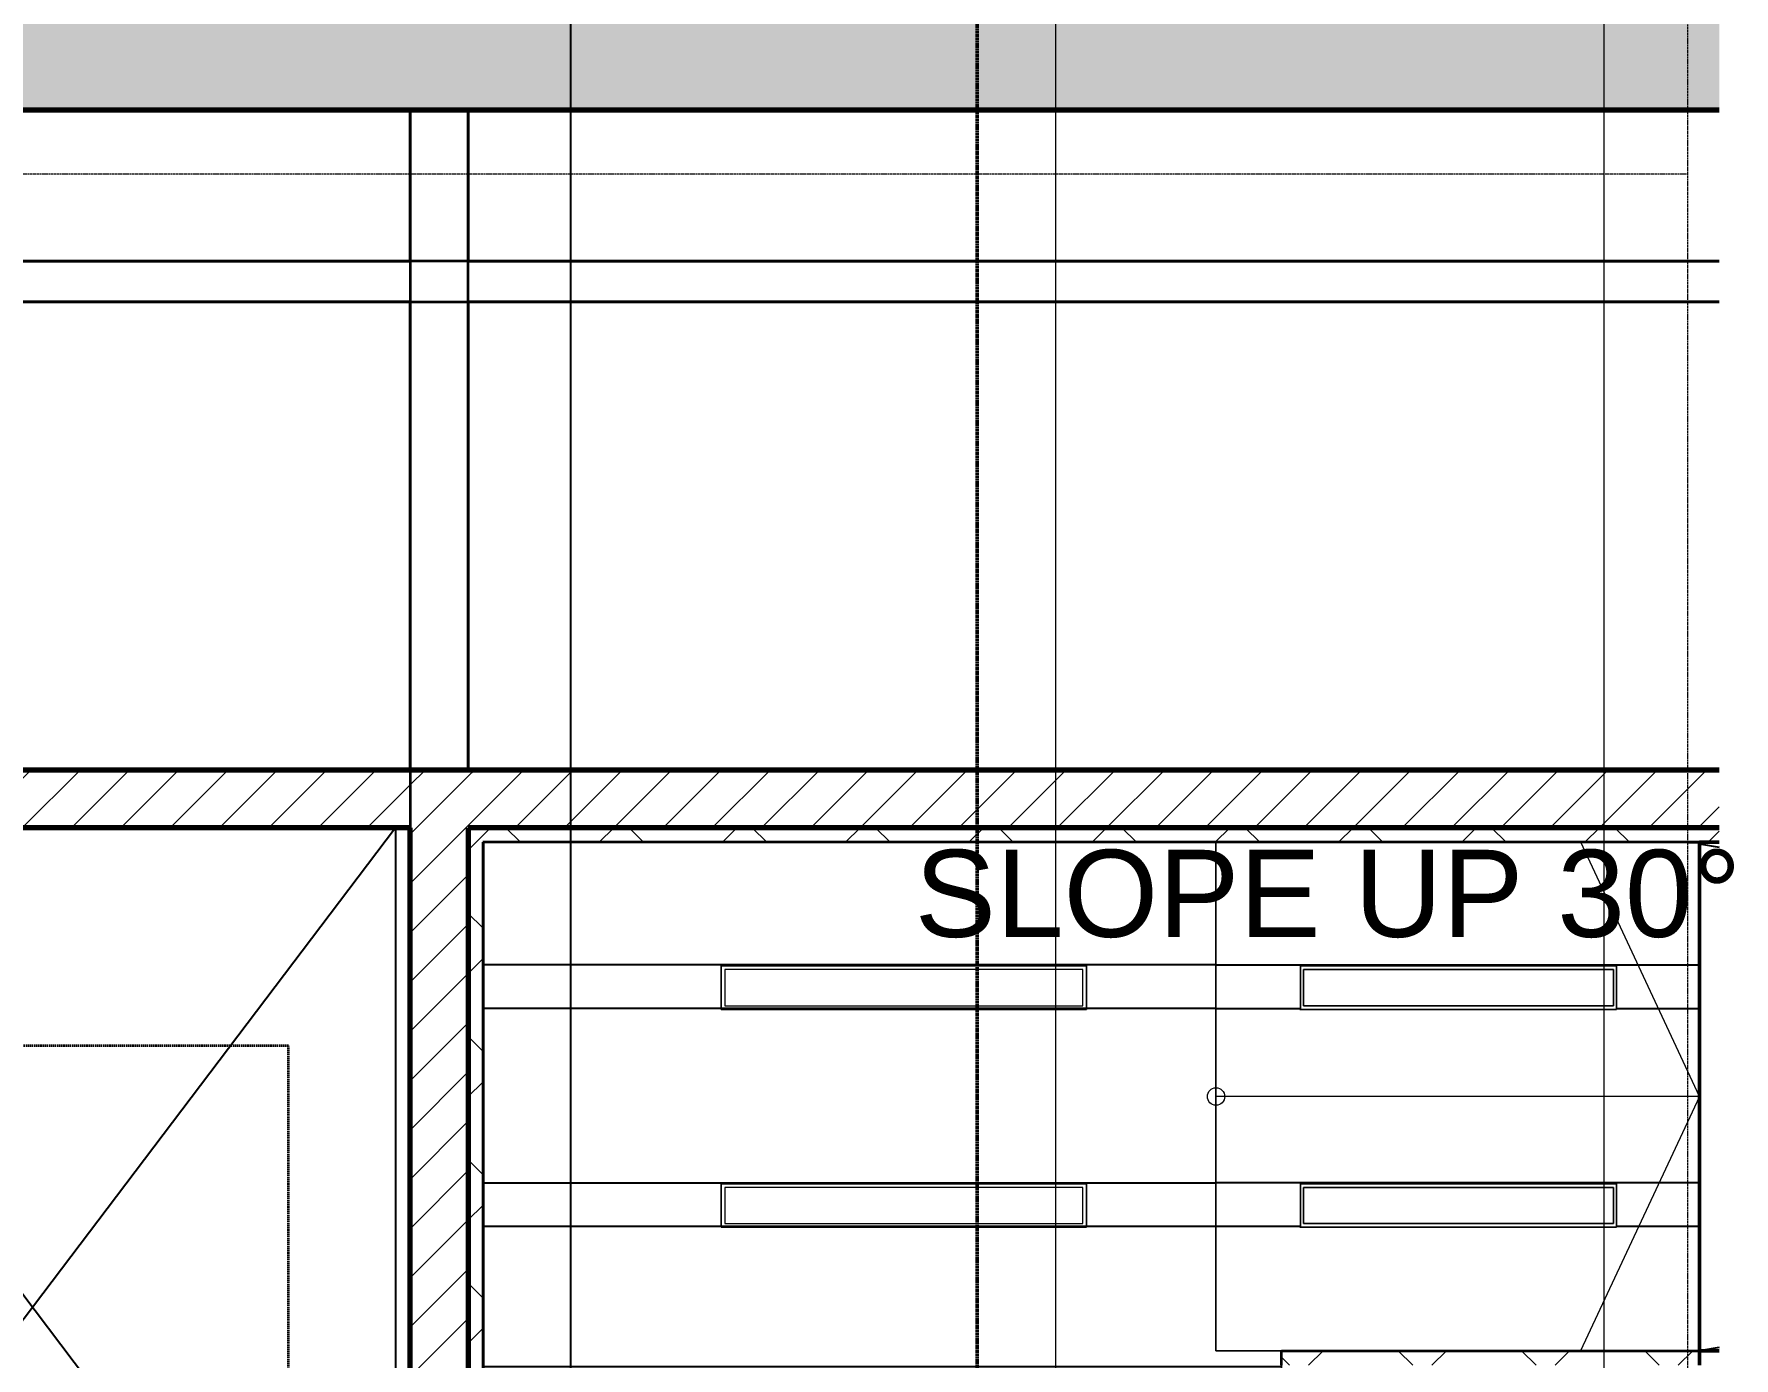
# Model space of a CAD drawing. Header units: millimetres. Extents: x -853488 to -774597, y -17231 to 22435.
# Drawn here: x -784577 to -778724, y 8119 to 12676 of the extents above; entities that cross this region are included whole.
import ezdxf

# ---------------------------------------------------------------- set-up
doc = ezdxf.new("R2010")
doc.units = ezdxf.units.MM
for name, pattern in [('DPA_Grid _ Level 100', [10, 5.5, -1.6, 1.3, -1.6]), ('DPA_Hidden 500', [1.4, 0.8, -0.6]), ('Hidden', [7.2, 4.7, -2.5]), ('Overhead', [3.96875, 2.38125, -1.5875])]:
    doc.linetypes.add(name, pattern=pattern)
for name, color, linetype, lineweight in [('_ _ A-DETL-OPENING', 1, 'Continuous', 25), ('A-ANNO-NOTE', 3, 'Continuous', 25), ('A-CLNG', 2, 'Continuous', 9), ('A-CLNG-PATT', 2, 'Continuous', 9), ('A-DETL', 1, 'Continuous', 70), ('A-DETL-GENF', 2, 'Continuous', 9), ('A-DETL-GENF-HDLN', 2, 'Overhead', 9), ('A-FLOR-E', 2, 'Continuous', 35), ('A-GENM', 1, 'Continuous', 9), ('A-GENM-HDLN', 2, 'DPA_Hidden 500', 9), ('A-WALL', 5, 'Continuous', 35), ('A-WALL-FNSH', 2, 'Continuous', 35), ('A-WALL-PATT', 1, 'Continuous', 35), ('E-LITE-EQPM', 2, 'Continuous', 9), ('G-ANNO-SECL', 3, 'Continuous', 9), ('G-ANNO-TEXT', 3, 'Continuous', 9), ('S-GRID', 251, 'Continuous', 9), ('WALL-E', 2, 'Continuous', 35)]:
    doc.layers.add(name, color=color, linetype=linetype, lineweight=lineweight)
doc.styles.add('Arial_2', font='arial.ttf', dxfattribs={"height": 300})
pattern_1 = [(45, (0, 0), (-84.852814, 84.852814), [])]
pattern_2 = [(45, (0, 0), (-212.13203, 212.13203), []), (135, (0, 0), (-212.13203, -212.13203), [])]

# ---------------------------------------------------------------- blocks, each defined once
blk = doc.blocks.new('LIFT-OTIS - Lift - 1400x2300-For Station-11454546-4261-01 ENLARGED UPPER PLATFORM LEVEL - REFLECTED CEILING PLAN - SHEET 2')
at = {"layer": 'A-DETL-GENF-HDLN'}
for p, q in [((-1034, 2175), (-834, 2175)), ((-1034, 975), (-1034, 2175)), ((-1034, 2175), (-834, 975)), ((-1034, 975), (-834, 2175)), ((-834, 2175), (-834, 975)), ((-834, 975), (-1034, 975))]:
    blk.add_line(p, q, dxfattribs=at)
at = {"layer": 'A-GENM', "linetype": 'Hidden', "lineweight": 35}
for p, q in [((-625, 425), (-625, 2725)), ((775, 2725), (-625, 2725)), ((775, 425), (775, 2725)), ((-625, 425), (775, 425)), ((-1090, 360.3), (-440, 360.3)), ((-1090, 190.3), (-1090, 360.3)), ((790, 360.3), (690, 360.3)), ((790, 190.3), (790, 360.3)), ((-440, 290.3), (-440, 330.3)), ((-440, 330.3), (125, 330.3)), ((690, 330.3), (125, 330.3)), ((690, 290.3), (690, 330.3)), ((125, 290.3), (-440, 290.3)), ((-440, 220), (-440, 260.3)), ((-440, 260.3), (125, 260.3)), ((125, 290.3), (690, 290.3)), ((125, 260.3), (690, 260.3)), ((690, 260.3), (690, 220)), ((-440, 190.3), (-1090, 190.3)), ((125, 220), (-440, 220)), ((690, 220), (125, 220)), ((690, 190.3), (790, 190.3))]:
    blk.add_line(p, q, dxfattribs=at)
at = {"layer": 'A-GENM'}
for p, q in [((125, 330.3), (125, 290.3)), ((125, 260.3), (125, 220)), ((125, 220), (125, 260.3))]:
    blk.add_line(p, q, dxfattribs=at)
at = {"layer": 'A-GENM', "linetype": 'Hidden'}
for p, q in [((-525, 125), (-460, 125)), ((-525, 125), (775, 125)), ((-485, 125), (735, 125)), ((735, 125), (-485, 125)), ((710, 125), (-460, 125)), ((-425, 125), (-460, 125)), ((-460, 125), (-425, 125)), ((-460, 125), (710, 125)), ((710, 125), (675, 125)), ((675, 125), (710, 125)), ((710, 125), (775, 125)), ((-511.6, -75), (-525, -75)), ((775, -75), (761.6, -75))]:
    blk.add_line(p, q, dxfattribs=at)
at = {"layer": 'A-GENM-HDLN'}
blk.add_line((775, 425), (775, 1350), dxfattribs=at)
blk = doc.blocks.new('L1_1_FLUORESCENT W DISFUSSER - 1195L x 595W x 85H - 36W-V62-4261-01 ENLARGED UPPER PLATFORM LEVEL - REFLECTED CEILING PLAN - SHEET 2')
at = {"layer": 'E-LITE-EQPM'}
for p, q in [((-780216.9, 9469), (-780219.4, 9469)), ((-780216.9, 9319), (-780216.9, 9469)), ((-780216.9, 9469), (-779128.3, 9469)), ((-779128.3, 9469), (-780216.9, 9469)), ((-780216.9, 9469), (-780216.9, 9319)), ((-780205.9, 9331.7), (-780205.9, 9456.3)), ((-780205.9, 9456.3), (-779139.3, 9456.3)), ((-779139.3, 9456.3), (-780205.9, 9456.3)), ((-780205.9, 9456.3), (-780205.9, 9331.7)), ((-780205.9, 9456.3), (-780205.9, 9331.7)), ((-779139.3, 9456.3), (-780205.9, 9456.3)), ((-779139.3, 9456.3), (-779142.5, 9456.3)), ((-779139.3, 9456.3), (-779141.8, 9456.3)), ((-779139.3, 9456.3), (-779139.3, 9331.7)), ((-779139.3, 9331.7), (-779139.3, 9456.3)), ((-779139.3, 9331.7), (-779139.3, 9456.3)), ((-779128.3, 9469), (-779130.8, 9469)), ((-779128.3, 9469), (-779128.3, 9319)), ((-779128.3, 9319), (-779128.3, 9469)), ((-780219.4, 9319), (-780216.9, 9319)), ((-779128.3, 9319), (-780216.9, 9319)), ((-780216.9, 9319), (-779128.3, 9319)), ((-779139.3, 9331.7), (-780205.9, 9331.7)), ((-780205.9, 9331.7), (-779139.3, 9331.7)), ((-780205.9, 9331.7), (-779139.3, 9331.7)), ((-779139.3, 9331.7), (-779142.5, 9331.7)), ((-779139.3, 9331.7), (-779141.8, 9331.7)), ((-779128.3, 9319), (-779130.8, 9319))]:
    blk.add_line(p, q, dxfattribs=at)
blk = doc.blocks.new('L1_1_FLUORESCENT W DISFUSSER - 1195L x 595W x 85H - 36W-17030651-4261-01 ENLARGED UPPER PLATFORM LEVEL - REFLECTED CEILING PLAN - SHEET 2')
at = {"layer": 'E-LITE-EQPM'}
for p, q in [((-628.5, -75), (-628.5, 75)), ((-628.5, 75), (628.5, 75)), ((-628.5, 75), (-628.5, -75)), ((628.5, 75), (-628.5, 75)), ((-615.8, 62.3), (-615.8, -62.3)), ((615.8, 62.3), (-615.8, 62.3)), ((615.8, -62.3), (615.8, 62.3)), ((628.5, 75), (628.5, -75)), ((628.5, -75), (628.5, 75)), ((628.5, -75), (-628.5, -75)), ((-628.5, -75), (628.5, -75)), ((-615.8, -62.3), (615.8, -62.3))]:
    blk.add_line(p, q, dxfattribs=at)
blk = doc.blocks.new('Arrow-Stair_Ramp-Direction _EWP-Down_ - Arrow Stair Line-18594480-4261-01 ENLARGED UPPER PLATFORM LEVEL - REFLECTED CEILING PLAN - SHEET 2')
at = {"layer": 'A-DETL-GENF', "lineweight": 9}
for q in [(950.8, 125), (-304.8, -750), (950.5, -1625)]:
    blk.add_line((1360.2, -750), q, dxfattribs=at)
blk.add_circle((-304.8, -750), 30, dxfattribs=at)
blk = doc.blocks.new('Ceilings 11 - Ceilings 10-3362253-4261-01 ENLARGED UPPER PLATFORM LEVEL - REFLECTED CEILING PLAN - SHEET 2')
at = {"layer": 'A-CLNG'}
for p, q in [((-778832.2, 9889), (-778832.2, 8144)), ((-778832.2, 8144), (-778832.2, 9889)), ((-778832.2, 8144), (-778872.3, 8144)), ((-778832.2, 8144), (-778872.3, 8144))]:
    blk.add_line(p, q, dxfattribs=at)
blk = doc.blocks.new('*U464')
at = {"layer": 'A-CLNG'}
for p, q in [((21174.5, 6315), (18650, 6315)), ((18650, 6315), (18650, 3876.4)), ((18650, 3876.4), (18650, 6315)), ((18650, 6315), (21174.5, 6315)), ((22840, 6315), (21174.5, 6315)), ((21174.5, 6315), (21174.5, 4565)), ((21174.5, 4565), (21174.5, 6315)), ((21174.5, 6315), (22840, 6315)), ((21174.5, 4565), (21174.5, 6315)), ((21174.5, 6315), (21174.5, 4565)), ((22840, 4565), (22840, 6315)), ((22840, 6315), (22840, 4565)), ((21174.5, 4565), (22840, 4565)), ((22840, 4565), (21174.5, 4565)), ((21400, 4565), (21174.5, 4565)), ((21174.5, 4565), (21400, 4565)), ((21400, 4315), (21400, 4565)), ((21400, 4565), (21400, 4315))]:
    blk.add_line(p, q, dxfattribs=at)
blk.add_blockref('Ceilings 11 - Ceilings 10-3362253-4261-01 ENLARGED UPPER PLATFORM LEVEL - REFLECTED CEILING PLAN - SHEET 2', (801672.3, -3579), dxfattribs=at)
blk = doc.blocks.new('*U1666')
at = {"layer": '_ _ A-DETL-OPENING'}
for p, q in [((15850, 6365), (18350, 6365)), ((18350, 6365), (15850, 3065)), ((15850, 6365), (18350, 3065)), ((18350, 6365), (18350, 3065)), ((22840, 6310), (22907.3, 6298.5)), ((22907.3, 4576.5), (22840, 4565))]:
    blk.add_line(p, q, dxfattribs=at)
at = {"layer": 'A-DETL', "lineweight": 50}
for p, q in [((22840, 6315), (22840, 4565)), ((22907.3, 6315), (22840, 6315)), ((22840, 4565), (22907.3, 4565)), ((22907.3, 4565), (22840, 4565)), ((22840, 4565), (22840, 4515))]:
    blk.add_line(p, q, dxfattribs=at)
at = {"layer": 'S-GRID', "linetype": 'DPA_Grid _ Level 100'}
for p, q in [((22800, -19375), (22800, 17167.1)), ((22800, 8615), (-50905.4, 8615))]:
    blk.add_line(p, q, dxfattribs=at)

msp = doc.modelspace()

# ---------------------------------------------------------------- hatches: boundary and pattern name
at = {"layer": 'A-CLNG-PATT', "lineweight": 25}
h = msp.add_hatch(dxfattribs=at)
h.set_pattern_fill('FP_14', color=256, style=0, pattern_type=2)
h.set_pattern_definition([(0, (-783032.4, 4305), (0, 4414), [3600, 0]), (180, (-779432.4, 4905), (5e-13, 4414), [3600, 0]), (270, (-783032.4, 5805), (-3600, -2e-13), [4414, 0]), (270, (-779432.4, 5805), (-3600, -2e-13), [4414, 0]), (0, (-783032.4, 3673), (0, 4414), [3600, 0]), (180, (-779432.4, 4155), (5e-13, 4414), [3600, 0]), (0, (-783032.4, 3523), (0, 4414), [3600, 0]), (180, (-779432.4, 5655), (5e-13, 4414), [3600, 0]), (180, (-779432.4, 5055), (5e-13, 4414), [3600, 0]), (0, (-783032.4, 3041), (0, 4414), [3600, 0]), (0, (-783032.4, 2891), (0, 4414), [3600, 0]), (0, (-783032.4, 1541), (0, 4414), [3600, 0]), (180, (-779432.4, 2141), (5e-13, 4414), [3600, 0]), (180, (-779432.4, 2291), (5e-13, 4414), [3600, 0])])
h.paths.add_polyline_path([(-780229, 7455.4), (-780229, 7894), (-780282.4, 7894), (-780282.4, 8144), (-780507.8, 8144), (-780507.8, 9894), (-783032.4, 9894), (-783032.4, 7455.4), (-780981.2, 7455.4)])
h = msp.add_hatch(dxfattribs=at)
h.set_pattern_fill('FP_6', color=256, style=0, pattern_type=2)
h.set_pattern_definition([(180, (-878608, 69101), (-5e-13, -4414), [3117.69, 0]), (0, (-881726, 68501), (0, -4414), [3117.69, 0]), (90, (-878608.2, 67601), (3117.69, -2e-13), [4414, 0]), (90, (-881726, 67601), (3117.69, -2e-13), [4414, 0]), (180, (-878608, 69733), (-5e-13, -4414), [3117.69, 0]), (0, (-881726, 69251), (0, -4414), [3117.69, 0]), (180, (-878608, 69883), (-5e-13, -4414), [3117.69, 0]), (0, (-881726, 67751), (0, -4414), [3117.69, 0]), (0, (-881726, 68351), (0, -4414), [3117.69, 0]), (180, (-878608, 70365), (-5e-13, -4414), [3117.69, 0]), (180, (-878608, 70515), (-5e-13, -4414), [3117.69, 0]), (180, (-878608, 71865), (-5e-13, -4414), [3117.69, 0]), (0, (-881726, 71265), (0, -4414), [3117.69, 0]), (0, (-881726, 71115), (0, -4414), [3117.69, 0])])
h.paths.add_polyline_path([(-780219.4, 8144), (-778842.3, 8144), (-778842.3, 9894), (-780507.8, 9894), (-780507.8, 8144), (-780229, 8144)])
h.paths.add_polyline_path([(-779878.1, 8569), (-780219.4, 8569), (-780219.4, 8719), (-779128.3, 8719), (-779128.3, 8569), (-779258.2, 8569)])
h.paths.add_polyline_path([(-779258.2, 9319), (-780219.4, 9319), (-780219.4, 9469), (-779128.3, 9469), (-779128.3, 9319), (-779139.3, 9319)])
at = {"layer": 'A-WALL-PATT', "lineweight": 9}
h = msp.add_hatch(dxfattribs=at)
h.set_pattern_fill('FP_1', color=256, style=0, pattern_type=2)
h.set_pattern_definition([(50, (0, 0), (728.7365, -63.75582), [76.2, -838.2]), (355, (0, 0), (-140.9716, 764.2276), [60.96, -670.56]), (100.451, (60.7, -5.3), (587.77, 700.46675), [64.76, -712.36]), (46.184, (0, 203.2), (1084.3162, -168.171), [114.3, -1257.3]), (96.636, (90.4, 189.2), (949.6099, 989.7098), [97.14, -1068.54]), (351.184, (0, 203.2), (949.6206, 989.7012), [91.44, -1005.84]), (21, (101.6, 152.4), (606.45787, -409.06057), [76.2, -838.2]), (326, (101.6, 152.4), (247.20834, 736.7529), [60.96, -670.56]), (71.451, (152.14, 118.3), (853.66825, 327.6855), [64.76, -712.36]), (37.5, (0, 0), (12.35469, 338.22012), [33.528, -628.904, 33.528, -647.192, -673.1]), (37.5, (0, 0), (12.35469, 338.22012), [-1343.152, 33.528, -639.572]), (7.5, (0, 0), (267.27887, 400.72213), [33.528, -354.584, 33.528, -613.664, -256.54]), (7.5, (0, 0), (267.27887, 400.72213), [-1035.304, 33.528, -223.012]), (327.5, (-226.57, 0), (542.36333, -22.915345), [33.528, -220.472, 33.528, -758.952, -1051.56]), (327.5, (-226.57, 0), (542.36333, -22.915345), [-1046.48, 33.528, -1018.032]), (317.5, (-328.17, 0), (592.51696, 101.7071), [33.528, -296.672, 33.528, -492.76, -746.76]), (317.5, (-328.17, 0), (592.51696, 101.7071), [-856.488, 33.528, -713.232])])
h.paths.add_polyline_path([(-778775, 12414), (-778775, 13914), (-848907.4, 13914), (-848907.4, 12414), (-783187.4, 12414)])
h = msp.add_hatch(dxfattribs=at)
h.set_pattern_fill('FP_2', color=256, style=0, pattern_type=2)
h.set_pattern_definition(pattern_1)
h.paths.add_polyline_path([(-783282.4, 9944), (-783282.4, 10144), (-785882.4, 10144), (-785882.4, 9944)])
h = msp.add_hatch(dxfattribs=at)
h.set_pattern_fill('FP_2', color=256, style=0, pattern_type=2)
h.set_pattern_definition(pattern_1)
h.paths.add_polyline_path([(-783187.4, 6594), (-783082.4, 6594), (-783082.4, 10144), (-783282.4, 10144), (-783282.4, 6594)])
h = msp.add_hatch(dxfattribs=at)
h.set_pattern_fill('FP_2', color=256, style=0, pattern_type=2)
h.set_pattern_definition(pattern_1)
h.paths.add_polyline_path([(-778775, 9944), (-778775, 10144), (-783082.4, 10144), (-783082.4, 9944)])
h = msp.add_hatch(dxfattribs=at)
h.set_pattern_fill('FP_5', color=256, style=0, pattern_type=2)
h.set_pattern_definition(pattern_2)
h.paths.add_polyline_path([(-783032.4, 6336.5), (-783032.4, 9944), (-783082.4, 9944), (-783082.4, 6336.5)])
h = msp.add_hatch(dxfattribs=at)
h.set_pattern_fill('FP_5', color=256, style=0, pattern_type=2)
h.set_pattern_definition(pattern_2)
h.paths.add_polyline_path([(-778842.3, 9894), (-778775, 9894), (-778775, 9944), (-783032.4, 9944), (-783032.4, 9894)])
h = msp.add_hatch(dxfattribs=at)
h.set_pattern_fill('FP_5', color=256, style=0, pattern_type=2)
h.set_pattern_definition(pattern_2)
h.paths.add_polyline_path([(-778842.3, 8094), (-778842.3, 8144), (-780282.4, 8144), (-780282.4, 8094), (-778843.4, 8094)])

# ---------------------------------------------------------------- linework, layer by layer
at = {"layer": 'A-ANNO-NOTE'}
msp.add_line((-782729, 7597.1), (-782729, 14590.7), dxfattribs=at)
at = {"layer": 'A-FLOR-E'}
for p, q in [((-783082.4, 10144), (-783082.4, 11754)), ((-783082.4, 11754), (-778775, 11754)), ((-778775, 11754), (-783082.4, 11754)), ((-783082.4, 11754), (-783082.4, 10144)), ((-778775, 10144), (-783082.4, 10144)), ((-783082.4, 10144), (-778775, 10144)), ((-783082.4, 9279), (-783082.4, 9944)), ((-783082.4, 9944), (-778882.4, 9944))]:
    msp.add_line(p, q, dxfattribs=at)
at = {"layer": 'A-WALL', "color": 7, "lineweight": 70}
for p, q in [((-778775, 12414), (-848907.4, 12414)), ((-785882.4, 10144), (-783282.4, 10144)), ((-783282.4, 10144), (-783082.4, 10144)), ((-783082.4, 10144), (-778775, 10144)), ((-783282.4, 9944), (-785882.4, 9944)), ((-783282.4, 6594), (-783282.4, 9944)), ((-778775, 9944), (-783082.4, 9944)), ((-783082.4, 9944), (-783082.4, 6594))]:
    msp.add_line(p, q, dxfattribs=at)
at = {"layer": 'A-WALL-FNSH', "color": 250}
for p, q in [((-783082.4, 6336.5), (-783082.4, 9944)), ((-783082.4, 9944), (-783032.4, 9944)), ((-783032.4, 9944), (-778775, 9944)), ((-783032.4, 9894), (-783032.4, 6336.5)), ((-778775, 9894), (-783032.4, 9894)), ((-780282.4, 8094), (-780282.4, 8144)), ((-780282.4, 8144), (-778775, 8144))]:
    msp.add_line(p, q, dxfattribs=at)
at = {"layer": 'G-ANNO-SECL', "linetype": 'DPA_Grid _ Level 100', "lineweight": 50}
msp.add_line((-781329.4, 20624.6), (-781329.4, -17031.4), dxfattribs=at)
at = {"layer": 'G-ANNO-TEXT', "color": 10}
for p, q in [((-781059.6, 7215.7), (-781059.6, 14660.5)), ((-779171.3, 7636.8), (-779171.3, 14660.5))]:
    msp.add_line(p, q, dxfattribs=at)
at = {"layer": 'WALL-E'}
for p, q in [((-847407.4, 12414), (-778775, 12414)), ((-778775, 12414), (-847407.4, 12414)), ((-783282.4, 12414), (-783282.4, 10144)), ((-783282.4, 11894), (-783282.4, 12414)), ((-783282.4, 12414), (-783082.4, 12414)), ((-783082.4, 12414), (-783282.4, 12414)), ((-783082.4, 12414), (-783082.4, 11894)), ((-783082.4, 10144), (-783082.4, 12414)), ((-826275, 11894), (-783282.4, 11894)), ((-778775, 11894), (-826275, 11894)), ((-783082.4, 11894), (-778775, 11894)), ((-826275, 11754), (-778775, 11754)), ((-783282.4, 11754), (-826275, 11754)), ((-783282.4, 10144), (-783282.4, 11754)), ((-783082.4, 11754), (-783082.4, 10144)), ((-778775, 11754), (-783082.4, 11754)), ((-783282.4, 11244), (-783282.4, 10344)), ((-783282.4, 10344), (-783282.4, 11244)), ((-783082.4, 11244), (-783082.4, 10344)), ((-783082.4, 10344), (-783082.4, 11244)), ((-783282.4, 10144), (-785882.4, 10144)), ((-785882.4, 10144), (-783282.4, 10144)), ((-783082.4, 10144), (-783282.4, 10144)), ((-783082.4, 10144), (-783282.4, 10144)), ((-783282.4, 10144), (-783282.4, 9944)), ((-778775, 10144), (-783082.2, 10144)), ((-783082.2, 10144), (-778775, 10144)), ((-781482.4, 10144), (-780382.4, 10144)), ((-780382.4, 10144), (-781482.4, 10144)), ((-783282.4, 9944), (-785882.4, 9944)), ((-785882.4, 9944), (-783282.4, 9944)), ((-783082.2, 9944), (-778775, 9944)), ((-778775, 9944), (-783082.2, 9944)), ((-783057.4, 9944), (-778775, 9944)), ((-781482.4, 9944), (-783057.4, 9944)), ((-780382.4, 9944), (-781482.4, 9944)), ((-781482.4, 9944), (-780382.4, 9944)), ((-780382.4, 9944), (-781482.4, 9944)), ((-778882.4, 9944), (-780382.4, 9944)), ((-778775, 9944), (-778882.4, 9944)), ((-778775, 9894), (-778882.4, 9894)), ((-778882.4, 9894), (-778775, 9894))]:
    msp.add_line(p, q, dxfattribs=at)

# ---------------------------------------------------------------- block references
for name in ['*U1666', '*U464']:
    msp.add_blockref(name, (-801682.4, 3579))
at = {"layer": 'A-DETL-GENF'}
msp.add_blockref('Arrow-Stair_Ramp-Direction _EWP-Down_ - Arrow Stair Line-18594480-4261-01 ENLARGED UPPER PLATFORM LEVEL - REFLECTED CEILING PLAN - SHEET 2', (-780202.6, 9769), dxfattribs=at)
at = {"layer": 'A-GENM'}
msp.add_blockref('LIFT-OTIS - Lift - 1400x2300-For Station-11454546-4261-01 ENLARGED UPPER PLATFORM LEVEL - REFLECTED CEILING PLAN - SHEET 2', (-784476.4, 6469), dxfattribs=at)
at = {"layer": 'E-LITE-EQPM'}
for name, p in [('L1_1_FLUORESCENT W DISFUSSER - 1195L x 595W x 85H - 36W-17030651-4261-01 ENLARGED UPPER PLATFORM LEVEL - REFLECTED CEILING PLAN - SHEET 2', (-781582.4, 9394)), ('L1_1_FLUORESCENT W DISFUSSER - 1195L x 595W x 85H - 36W-V62-4261-01 ENLARGED UPPER PLATFORM LEVEL - REFLECTED CEILING PLAN - SHEET 2', (0, 0)), ('L1_1_FLUORESCENT W DISFUSSER - 1195L x 595W x 85H - 36W-17030651-4261-01 ENLARGED UPPER PLATFORM LEVEL - REFLECTED CEILING PLAN - SHEET 2', (-781582.4, 8644)), ('L1_1_FLUORESCENT W DISFUSSER - 1195L x 595W x 85H - 36W-V62-4261-01 ENLARGED UPPER PLATFORM LEVEL - REFLECTED CEILING PLAN - SHEET 2', (0, -750))]:
    msp.add_blockref(name, p, dxfattribs=at)

# ---------------------------------------------------------------- texts
at = {"layer": 'G-ANNO-TEXT', "color": 7, "insert": (-781545, 9868.3), "char_height": 300, "width": 3511.391, "attachment_point": 1, "style": 'Arial_2'}
msp.add_mtext('SLOPE UP 30°', dxfattribs=at)

doc.saveas('drawing.dxf')
